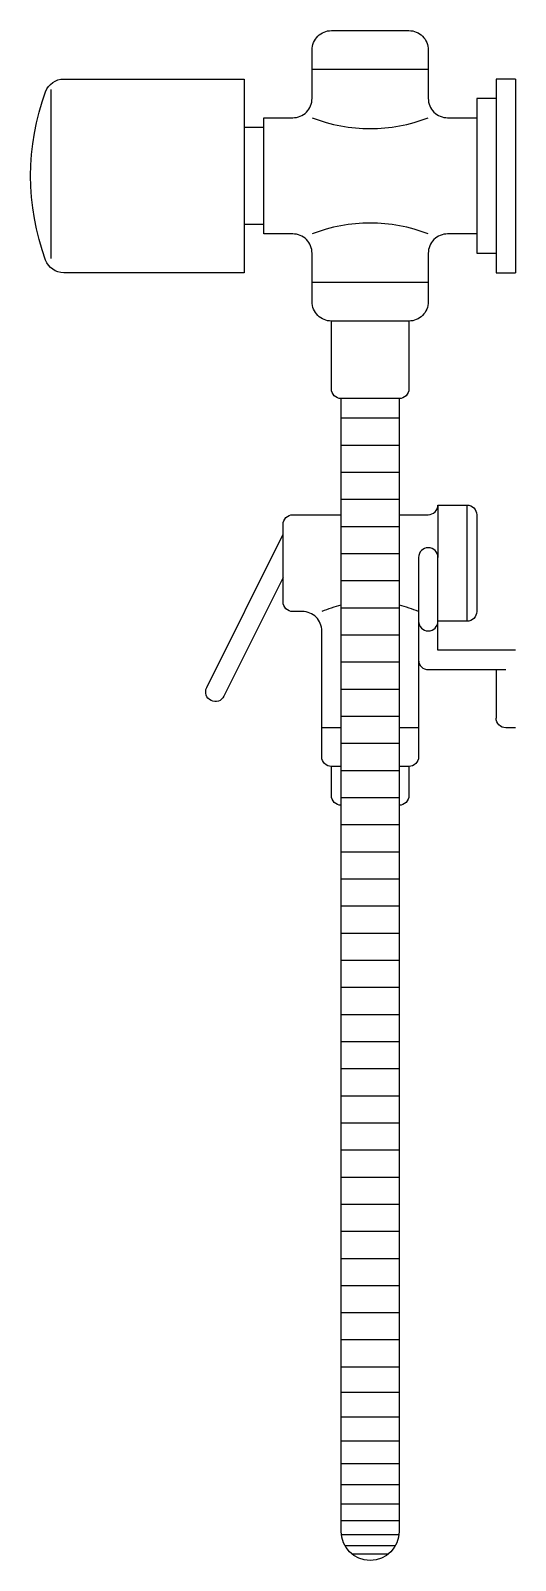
# Model space of a CAD drawing. Header units: millimetres. Extents: x -2995.132 to -2995.007, y 2925.649 to 2926.044.
import ezdxf

# ---------------------------------------------------------------- set-up
doc = ezdxf.new("R2010")
doc.units = ezdxf.units.MM
doc.header["$LTSCALE"] = 10
doc.layers.add('banheiro_acessórios', color=2, linetype='Continuous')

msp = doc.modelspace()

# ---------------------------------------------------------------- linework, layer by layer
at = {"layer": 'banheiro_acessórios', "color": 1}
for p, q in [((-2995.02948, 2926.03383), (-2995.05948, 2926.03383)), ((-2995.12698, 2926.02865), (-2995.12698, 2925.98502)), ((-2995.02948, 2925.97883), (-2995.05948, 2925.97883)), ((-2995.05198, 2925.94383), (-2995.03698, 2925.94383)), ((-2995.05198, 2925.93683), (-2995.03698, 2925.93683)), ((-2995.05198, 2925.92983), (-2995.03698, 2925.92983)), ((-2995.05198, 2925.92283), (-2995.03698, 2925.92283)), ((-2995.02698, 2925.92133), (-2995.02698, 2925.90781)), ((-2995.01948, 2925.92133), (-2995.01948, 2925.89133)), ((-2995.05198, 2925.91583), (-2995.03698, 2925.91583)), ((-2995.05198, 2925.90883), (-2995.03698, 2925.90883)), ((-2995.05198, 2925.90183), (-2995.03698, 2925.90183)), ((-2995.05198, 2925.89483), (-2995.03698, 2925.89483)), ((-2995.05198, 2925.88783), (-2995.03698, 2925.88783)), ((-2995.05198, 2925.88083), (-2995.03698, 2925.88083)), ((-2995.01198, 2925.87883), (-2995.01198, 2925.86633)), ((-2995.05198, 2925.87383), (-2995.03698, 2925.87383)), ((-2995.05198, 2925.86383), (-2995.05698, 2925.86383)), ((-2995.05198, 2925.86683), (-2995.03698, 2925.86683)), ((-2995.03198, 2925.86383), (-2995.03698, 2925.86383)), ((-2995.00698, 2925.86383), (-2995.00948, 2925.86383)), ((-2995.05198, 2925.85983), (-2995.03698, 2925.85983)), ((-2995.05198, 2925.85283), (-2995.03698, 2925.85283)), ((-2995.05198, 2925.84583), (-2995.03698, 2925.84583)), ((-2995.05198, 2925.83883), (-2995.03698, 2925.83883)), ((-2995.05198, 2925.83183), (-2995.03698, 2925.83183)), ((-2995.05198, 2925.82483), (-2995.03698, 2925.82483)), ((-2995.05198, 2925.81783), (-2995.03698, 2925.81783)), ((-2995.05198, 2925.81083), (-2995.03698, 2925.81083)), ((-2995.05198, 2925.80383), (-2995.03698, 2925.80383)), ((-2995.05198, 2925.79683), (-2995.03698, 2925.79683)), ((-2995.05198, 2925.78983), (-2995.03698, 2925.78983)), ((-2995.05198, 2925.78283), (-2995.03698, 2925.78283)), ((-2995.05198, 2925.77583), (-2995.03698, 2925.77583)), ((-2995.05198, 2925.76883), (-2995.03698, 2925.76883)), ((-2995.05198, 2925.76183), (-2995.03698, 2925.76183)), ((-2995.05198, 2925.75483), (-2995.03698, 2925.75483)), ((-2995.05198, 2925.74783), (-2995.03698, 2925.74783)), ((-2995.05198, 2925.74083), (-2995.03698, 2925.74083)), ((-2995.05198, 2925.73383), (-2995.03698, 2925.73383)), ((-2995.05198, 2925.72683), (-2995.03698, 2925.72683)), ((-2995.05198, 2925.71983), (-2995.03698, 2925.71983)), ((-2995.05198, 2925.71283), (-2995.03698, 2925.71283)), ((-2995.05198, 2925.70583), (-2995.03698, 2925.70583)), ((-2995.05198, 2925.69883), (-2995.03698, 2925.69883)), ((-2995.05198, 2925.69231), (-2995.03698, 2925.69231)), ((-2995.05198, 2925.68589), (-2995.03698, 2925.68589)), ((-2995.05198, 2925.6797), (-2995.03698, 2925.6797)), ((-2995.05198, 2925.67383), (-2995.03698, 2925.67383)), ((-2995.05198, 2925.6684), (-2995.03698, 2925.6684)), ((-2995.05198, 2925.66348), (-2995.03698, 2925.66348)), ((-2995.05198, 2925.65917), (-2995.03698, 2925.65917)), ((-2995.05194, 2925.65553), (-2995.03702, 2925.65553)), ((-2995.05101, 2925.65264), (-2995.03795, 2925.65264)), ((-2995.04924, 2925.65054), (-2995.03972, 2925.65054))]:
    msp.add_line(p, q, dxfattribs=at)
at = {"layer": 'banheiro_acessórios'}
for p, q in [((-2995.01198, 2926.03133), (-2995.01198, 2925.98133)), ((-2995.00698, 2926.03133), (-2995.01198, 2926.03133)), ((-2995.00698, 2926.03133), (-2995.00698, 2925.98133)), ((-2995.07198, 2926.01883), (-2995.07698, 2926.01883)), ((-2995.07698, 2925.99383), (-2995.07198, 2925.99383)), ((-2995.01198, 2925.98133), (-2995.00698, 2925.98133))]:
    msp.add_line(p, q, dxfattribs=at)
for points in [[(-2995.01698, 2925.99133), (-2995.02448, 2925.99133, 0.414214), (-2995.02948, 2925.98633), (-2995.02948, 2925.97383, -0.414214), (-2995.03448, 2925.96883), (-2995.05448, 2925.96883, -0.414214), (-2995.05948, 2925.97383), (-2995.05948, 2925.98633, 0.414214), (-2995.06448, 2925.99133), (-2995.07198, 2925.99133), (-2995.07198, 2926.02133), (-2995.06448, 2926.02133, 0.414214), (-2995.05948, 2926.02633), (-2995.05948, 2926.03883, -0.414214), (-2995.05448, 2926.04383), (-2995.03448, 2926.04383, -0.414214), (-2995.02948, 2926.03883), (-2995.02948, 2926.02633, 0.414214), (-2995.02448, 2926.02133), (-2995.01698, 2926.02133)], [(-2995.03448, 2925.96883), (-2995.03448, 2925.95133, -0.414214), (-2995.03698, 2925.94883), (-2995.05198, 2925.94883, -0.414214), (-2995.05448, 2925.95133), (-2995.05448, 2925.96883)], [(-2995.03698, 2925.94883), (-2995.03698, 2925.65633, -1), (-2995.05198, 2925.65633), (-2995.05198, 2925.94883)]]:
    msp.add_lwpolyline(points, format="xyb", dxfattribs=at)
msp.add_lwpolyline([(-2995.12829, 2925.9846, -0.178539), (-2995.12829, 2926.02806, -0.31412), (-2995.1236, 2926.03133), (-2995.07698, 2926.03133), (-2995.07698, 2925.98133), (-2995.1236, 2925.98133, -0.31412)], format="xyb", close=True, dxfattribs=at)
msp.add_lwpolyline([(-2995.01198, 2926.02633), (-2995.01698, 2926.02633), (-2995.01698, 2925.98633), (-2995.01198, 2925.98633)], dxfattribs=at)
at = {"layer": 'banheiro_acessórios', "color": 1}
for points in [[(-2995.03698, 2925.91883), (-2995.02948, 2925.91883, 0.414214), (-2995.02698, 2925.92133), (-2995.01948, 2925.92133, -0.414214), (-2995.01698, 2925.91883), (-2995.01698, 2925.89383, -0.414214), (-2995.01948, 2925.89133), (-2995.02698, 2925.89133)], [(-2995.05198, 2925.85383), (-2995.05448, 2925.85383, -0.414214), (-2995.05698, 2925.85633), (-2995.05698, 2925.88883, 0.414214), (-2995.06198, 2925.89383), (-2995.06448, 2925.89383, -0.414214), (-2995.06698, 2925.89633), (-2995.06698, 2925.91633, -0.414214), (-2995.06448, 2925.91883), (-2995.05198, 2925.91883)], [(-2995.06698, 2925.90261), (-2995.08223, 2925.87196, -1), (-2995.0867, 2925.87419), (-2995.06698, 2925.91383)], [(-2995.00698, 2925.88383), (-2995.02698, 2925.88383), (-2995.02698, 2925.90781, 1), (-2995.03198, 2925.90781), (-2995.03198, 2925.88133, 0.414214), (-2995.02948, 2925.87883), (-2995.00948, 2925.87883)], [(-2995.03198, 2925.88133), (-2995.03198, 2925.85633, -0.414214), (-2995.03448, 2925.85383), (-2995.03698, 2925.85383)], [(-2995.00948, 2925.86383, -0.414214), (-2995.01198, 2925.86633, -0.414214)], [(-2995.05198, 2925.84383, -0.414214), (-2995.05448, 2925.84633), (-2995.05448, 2925.85383)], [(-2995.03448, 2925.85383), (-2995.03448, 2925.84633, -0.414214), (-2995.03698, 2925.84383, -0.414214)]]:
    msp.add_lwpolyline(points, format="xyb", dxfattribs=at)
for centre, radius, start, end in [((-2995.04448, 2926.06026), 0.04172, 248.9271, 291.0729), ((-2995.04448, 2925.95241), 0.04172, 68.9271, 111.0729), ((-2995.04448, 2925.86383), 0.0325, 103.3424, 112.6199), ((-2995.04448, 2925.86383), 0.0325, 67.3801, 76.6576), ((-2995.02948, 2925.89133), 0.0025, 180, 0)]:
    msp.add_arc(centre, radius, start, end, dxfattribs=at)

doc.saveas('drawing.dxf')
